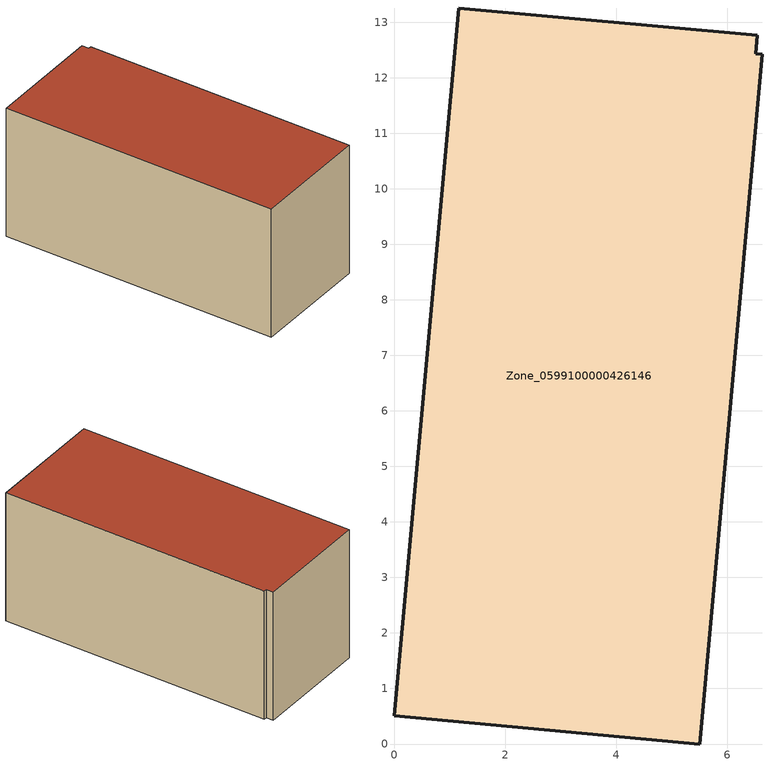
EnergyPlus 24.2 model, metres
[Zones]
Zone_0599100000426146
 floor ground (C_G): 0,0.51 1.16,13.26 6.54,12.77 6.51,12.44 6.63,12.43 5.5,0 z0
 wall outside (C_F): 1.16,13.26 0,0.51 5.5,0 6.63,12.43 6.51,12.44 6.54,12.77 1.16,13.26 z0:6.17
 roof outside (C_R): 5.5,0 6.63,12.43 6.51,12.44 6.54,12.77 1.16,13.26 0,0.51 z6.17
[BUILDING]
Pand.0599100000426146: North Axis=0; Terrain=City; Loads Convergence Tolerance Value=0.04; Temperature Convergence Tolerance Value=0.4; Solar Distribution=FullExterior; Maximum Number of Warmup Days=25; Minimum Number of Warmup Days=1
[Site:Location]
Rotterdam.The.Hague.AP_ZH_NLD Design_Conditions: Latitude=51.96; Longitude=4.45; Time Zone=1; Elevation=-4.5
[SITE:GROUNDTEMPERATURE:BUILDINGSURFACE]
18, 18, 18, 18, 18, 18, 18, 18, 18, 18, 18, 18
[MATERIAL] Thermal Absorptance=0.9; Solar Absorptance=0.7; Visible Absorptance=0.7
Name | Roughness | Thickness | Conductivity | Density | Specific Heat
G.TC.2006-2014 | MediumSmooth | 0.15 | 0.06 | 540 | 1210
F.TC.2006-2014 | Rough | 0.3 | 0.12 | 1920 | 840
R.TC.2006-2014 | MediumRough | 0.2 | 0.08 | 1500 | 1000
[CONSTRUCTION]
C_G: G.TC.2006-2014
C_F: F.TC.2006-2014
C_R: R.TC.2006-2014
[ZONE]
Zone_0599100000426146: Type=1; Multiplier=1; Ceiling Height=Autocalculate; Volume=Autocalculate; Floor Area=autocalculate; Part of Total Floor Area=Yes
[ZONEINFILTRATION:DESIGNFLOWRATE]
Infil_Zone_0599100000426146: Zone or ZoneList or Space or SpaceList=Zone_0599100000426146; Schedule=AlwaysOn; Design Flow Rate Calculation Method=Flow/Area; Flow Rate per Floor Area=0.0015; Constant Term Coefficient=1; Temperature Term Coefficient=0; Velocity Term Coefficient=0; Velocity Squared Term Coefficient=0
[HVACTEMPLATE:ZONE:IDEALLOADSAIRSYSTEM]
Zone_0599100000426146: Maximum Heating Supply Air Temperature=50; Minimum Cooling Supply Air Temperature=13; Maximum Heating Supply Air Humidity Ratio=0.0156; Minimum Cooling Supply Air Humidity Ratio=0.0077; Heating Limit=NoLimit; Cooling Limit=NoLimit; Dehumidification Control Type=ConstantSensibleHeatRatio; Cooling Sensible Heat Ratio=0.7; Dehumidification Setpoint=60; Humidification Control Type=None; Humidification Setpoint=30; Outdoor Air Method=None; Outdoor Air Flow Rate per Person=0.00944; Outdoor Air Flow Rate per Zone Floor Area=0; Outdoor Air Flow Rate per Zone=0; Demand Controlled Ventilation Type=None; Outdoor Air Economizer Type=NoEconomizer; Heat Recovery Type=None; Sensible Heat Recovery Effectiveness=0.7; Latent Heat Recovery Effectiveness=0.65
[ZONECONTROL:THERMOSTAT]
ThermostatControl_Zone_0599100000426146: Zone or ZoneList=Zone_0599100000426146; Control Type Schedule=DualSetpointControlType; Control 1=Thermostat_Zone_0599100000426146; Temperature Difference Between Cutout And Setpoint=0
[THERMOSTATSETPOINT:DUALSETPOINT]
Thermostat_Zone_0599100000426146: Heating Setpoint Temperature Schedule=HeatingSetpoint_Zone_0599100000426146; Cooling Setpoint Temperature Schedule=CoolingSetpoint_Zone_0599100000426146
[SCHEDULE:COMPACT]
HeatingSetpoint_Zone_0599100000426146: Through: 12/31, For: AllDays, Until: 24:00, 21
CoolingSetpoint_Zone_0599100000426146: Through: 12/31, For: AllDays, Until: 24:00, 24
DualSetpointControlType: Through: 12/31, For: AllDays, Until: 24:00, 4
AlwaysOn: Through: 12/31, For: AllDays, Until: 24:00, 1
